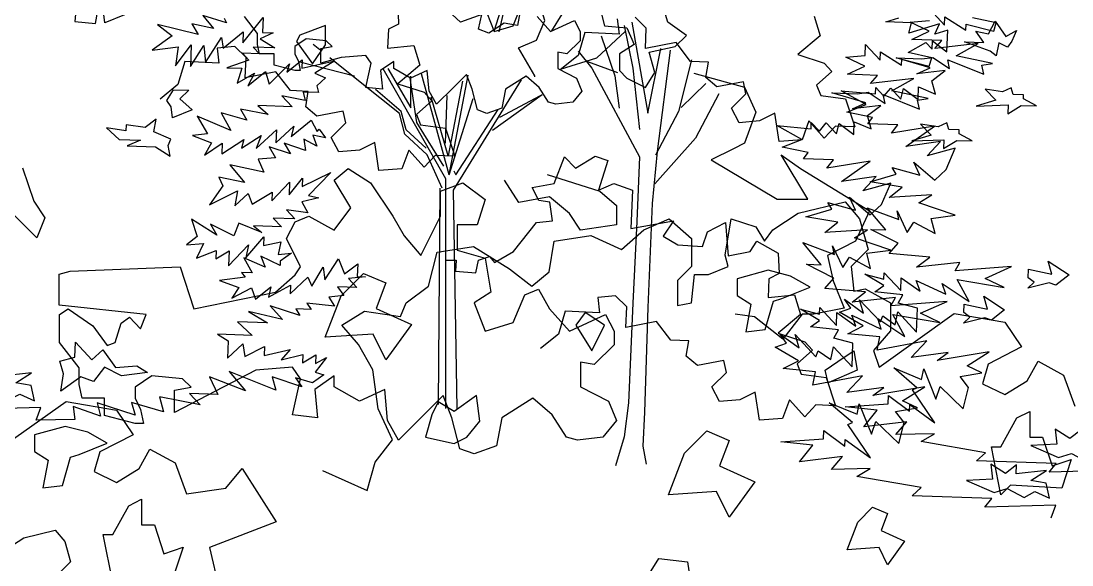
# Model space of a CAD drawing. Header units: inches. Extents: x -11 to 128, y 7 to 56.
# Drawn here: x 27.016 to 27.6, y 23.254 to 23.556 of the extents above; entities that cross this region are included whole.
import ezdxf

# ---------------------------------------------------------------- set-up
doc = ezdxf.new("R2010")
doc.units = ezdxf.units.IN
doc.header["$MEASUREMENT"] = 0
doc.layers.add('CAY', color=94, linetype='Continuous')
doc.layers.add('CAY-3', color=61, linetype='Continuous')
picture_1 = doc.add_image_def('image1.jpg', size_in_pixel=(1680, 1093))

# ---------------------------------------------------------------- blocks, each defined once
blk = doc.blocks.new('A$C76451831')
at = {"layer": 'CAY'}
for p, q in [((3764, 1772.8), (3822.4, 1787)), ((3822.4, 1787), (3840.1, 1765.7)), ((3732.8, 1752.2), (3764, 1772.8)), ((3573, 1752.2), (3604.2, 1765.7)), ((3604.2, 1765.7), (3631.9, 1741.6)), ((3673.8, 1720.9), (3680.9, 1765.7)), ((3680.9, 1765.7), (3711.5, 1755.7)), ((3840.1, 1765.7), (3850.7, 1728)), ((3462.1, 1738), (3507.5, 1745.1)), ((3507.5, 1745.1), (3545.3, 1728)), ((3545.3, 1728), (3573, 1752.2)), ((3711.5, 1755.7), (3722.2, 1738)), ((3722.2, 1738), (3732.8, 1752.2)), ((3317.1, 1724.4), (3361.9, 1731.5)), ((3361.9, 1731.5), (3406.7, 1703.8)), ((3455.6, 1700.3), (3462.1, 1738)), ((3631.9, 1741.6), (3631.9, 1706.7)), ((3306.5, 1682.6), (3317.1, 1724.4)), ((3677.3, 1706.7), (3673.8, 1720.9)), ((3850.7, 1728), (3829.5, 1706.7)), ((3631.9, 1706.7), (3614.8, 1689.6)), ((3653.2, 1696.7), (3677.3, 1706.7)), ((3829.5, 1706.7), (3833, 1676.1)), ((3406.7, 1703.8), (3434.4, 1682.6)), ((3434.4, 1682.6), (3455.6, 1700.3)), ((3631.9, 1661.9), (3635.5, 1696.7)), ((3635.5, 1696.7), (3653.2, 1696.7)), ((3278.8, 1661.9), (3306.5, 1682.6)), ((3614.8, 1689.6), (3614.8, 1658.4)), ((3833, 1676.1), (3847.2, 1679)), ((3847.2, 1679), (3878.4, 1661.9)), ((3271.7, 1644.8), (3278.8, 1661.9)), ((3614.8, 1658.4), (3631.9, 1661.9)), ((3878.4, 1661.9), (3878.4, 1627.1)), ((3199.2, 1634.2), (3226.9, 1651.3)), ((3226.9, 1651.3), (3271.7, 1644.8)), ((3864.3, 1582.3), (3957.4, 1648.4)), ((3957.4, 1648.4), (4019.9, 1637.7)), ((3219.8, 1610), (3199.2, 1634.2)), ((3878.4, 1627.1), (3857.2, 1602.9)), ((4019.9, 1637.7), (4040.5, 1607.1)), ((3237.5, 1578.7), (3219.8, 1610)), ((3857.2, 1602.9), (3864.3, 1582.3)), ((4040.5, 1607.1), (3999.3, 1585.8)), ((4047.6, 1565.2), (4061.2, 1589.4)), ((4061.2, 1589.4), (4092.4, 1572.3)), ((3244, 1530.4), (3237.5, 1578.7)), ((3999.3, 1585.8), (3992.2, 1561.6)), ((3992.2, 1561.6), (4019.9, 1548.1)), ((4019.9, 1548.1), (4047.6, 1565.2)), ((4092.4, 1572.3), (4106.6, 1533.9)), ((2764.5, 1473.6), (2857.6, 1539.7)), ((2857.6, 1539.7), (2920.1, 1529)), ((2920.1, 1529), (2940.8, 1498.4)), ((3261.7, 1492), (3244, 1530.4)), ((2940.8, 1498.4), (2899.5, 1477.1)), ((3240.4, 1464.3), (3261.7, 1492)), ((2899.5, 1477.1), (2892.4, 1452.9)), ((2947.9, 1456.5), (2961.4, 1480.7)), ((2961.4, 1480.7), (2992.7, 1463.6)), ((2992.7, 1463.6), (3006.8, 1425.2)), ((3230.4, 1429.5), (3240.4, 1464.3)), ((2892.4, 1452.9), (2920.1, 1439.4)), ((2920.1, 1439.4), (2947.9, 1456.5)), ((3055.2, 1432.3), (3075.8, 1456.5)), ((3075.8, 1456.5), (3117.7, 1390.4)), ((3175, 1454.3), (3230.4, 1429.5)), ((3006.8, 1425.2), (3055.2, 1432.3)), ((3117.7, 1390.4), (3035.1, 1358.6)), ((3035.1, 1358.6), (3052.2, 1286.6)), ((4778.7, 602.9), (4879.6, 765.8)), ((4707.6, 603.7), (4740.9, 709.9)), ((4713.4, 601.8), (4728.7, 665.9)), ((5192.3, 614.2), (5208.3, 619)), ((5224, 613.1), (5192.3, 614.2)), ((5220.8, 600), (5224, 613.1)), ((5258.8, 611.8), (5220.8, 600)), ((5252.9, 598.9), (5258.8, 611.8)), ((4834.4, 569.5), (4869.4, 602.2)), ((5268.9, 603.8), (5252.9, 598.9)), ((5268, 577.1), (5268.9, 603.8)), ((4491.5, 579.5), (4483.4, 586)), ((5166.8, 572.4), (5167.3, 586)), ((5167.3, 586), (5185.2, 566.8)), ((5219.9, 576), (5241.7, 588.4)), ((5241.7, 588.4), (5249.5, 580.4)), ((5249.5, 580.4), (5249.9, 590.8)), ((5249.9, 590.8), (5268, 577.1)), ((5185.2, 566.8), (5185.5, 577.2)), ((5185.5, 577.2), (5211.7, 560.4)), ((5249.2, 569.6), (5219.9, 576)), ((4534.5, 546.7), (4466.9, 564.4)), ((4541.2, 539.6), (4503.7, 569.7)), ((4789.6, 555.4), (4834.4, 569.5)), ((4823, 565.2), (4860, 551.4)), ((5142.7, 570.6), (5166.8, 572.4)), ((5166.3, 559.3), (5142.7, 570.6)), ((5211.7, 560.4), (5212, 568.1)), ((5212, 568.1), (5246.1, 559.2)), ((5246.1, 559.2), (5249.2, 569.6)), ((4647.3, 419.7), (4569.9, 556)), ((4575.8, 556.2), (4604.1, 507.8)), ((4604.1, 507.8), (4604.1, 546.7)), ((4651.6, 424.8), (4617.3, 549.9)), ((4651.6, 424.8), (4675, 548.1)), ((5144.7, 549.2), (5166.3, 559.3)), ((5181.8, 547.9), (5144.7, 549.2)), ((5173.3, 537.8), (5181.8, 547.9)), ((4589.9, 500.7), (4541.2, 539.6)), ((4602.9, 544.4), (4611.2, 489.7)), ((4668.2, 540.8), (4650.5, 448.4)), ((4656.8, 405.9), (4741.3, 542.4)), ((5227, 544), (5173.3, 537.8)), ((5199.7, 528.7), (5227, 544)), ((4592.3, 503.1), (4560.4, 530.2)), ((4650.5, 448.4), (4629.2, 520.8)), ((4646.9, 463.7), (4649.3, 523.1)), ((4705.1, 479.9), (4766.8, 524.3)), ((4714.5, 496), (4764.5, 523.1)), ((5125.3, 526.3), (5157, 525.2)), ((5167.5, 513.9), (5125.3, 526.3)), ((5157, 525.2), (5170.6, 527)), ((5170.6, 527), (5191.5, 513.1)), ((5189.1, 524.1), (5233.8, 506.2)), ((5191.5, 513.1), (5189.1, 524.1)), ((5244.7, 519.4), (5199.7, 528.7)), ((4651.6, 424.8), (4681.2, 519.2)), ((5150.9, 506.4), (5167.5, 513.9)), ((5185.9, 510.6), (5150.9, 506.4)), ((5169.6, 498), (5185.9, 510.6)), ((5231.5, 517.1), (5244.7, 519.4)), ((5233.8, 506.2), (5231.5, 517.1)), ((4596.6, 475.1), (4589.9, 500.7)), ((4598.2, 480.3), (4592.3, 503.1)), ((4659.9, 424.8), (4712.2, 505.4)), ((5174, 481.5), (5169.6, 498)), ((4611.2, 489.7), (4644.6, 435.4)), ((5057.3, 485.6), (5099.7, 481.8)), ((5088.4, 468.6), (5057.3, 485.6)), ((5099.7, 481.8), (5100, 489.5)), ((5100, 489.5), (5110.1, 478.8)), ((5110.1, 478.8), (5118.6, 488.9)), ((5118.6, 488.9), (5131.2, 475.3)), ((5131.2, 475.3), (5134.4, 488.3)), ((5134.4, 488.3), (5152.5, 474.6)), ((5152.5, 474.6), (5153.1, 490.4)), ((5153.1, 490.4), (5174, 481.5)), ((4624.5, 449.6), (4596.6, 475.1)), ((4623.3, 457.8), (4598.2, 480.3)), ((5064.1, 459.1), (5088.4, 468.6)), ((5096, 452.5), (5064.1, 459.1)), ((4643, 408.3), (4624.5, 449.6)), ((5062.5, 449.6), (5086.7, 432.5)), ((5090.3, 444.6), (5096, 452.5)), ((5127.4, 443.3), (5090.3, 444.6)), ((5119.3, 433.1), (5127.4, 443.3)), ((4657.5, 429.5), (4659.9, 424.8)), ((5172.7, 441.7), (5119.3, 433.1)), ((5137.3, 416.6), (5172.7, 441.7)), ((4647.3, 135.4), (4647.3, 419.7)), ((5180.2, 422.8), (5137.3, 416.6)), ((5163.7, 404.8), (5180.2, 422.8)), ((4638.3, 140.1), (4640.6, 408.3)), ((4661.5, 135.4), (4656.8, 405.9)), ((5198.4, 414.5), (5163.7, 404.8)), ((5187.1, 388.1), (5198.4, 414.5)), ((5120.6, 390.5), (5154.7, 381.1)), ((5125.3, 382.1), (5120.6, 390.5)), ((5154.7, 381.1), (5147.1, 397.2)), ((5147.1, 397.2), (5173, 375)), ((5093.2, 372.8), (5125.3, 382.1)), ((5171.9, 380.3), (5154.8, 342.6)), ((5173, 375), (5187.1, 388.1)), ((5132.9, 366), (5093.2, 372.8)), ((5116.6, 353.4), (5132.9, 366)), ((5169.7, 356.6), (5116.6, 353.4)), ((5153.5, 346.7), (5169.7, 356.6)), ((5112.4, 313.2), (5089.4, 340.8)), ((5089.4, 340.8), (5128.7, 326.2)), ((5154.8, 342.6), (5120.1, 324.9)), ((5198.3, 331.5), (5153.5, 346.7)), ((5126.4, 336.8), (5139.1, 310)), ((5128.7, 326.2), (5126.4, 336.8)), ((5168.7, 327.6), (5198.3, 331.5)), ((5173.5, 308.8), (5168.7, 327.6)), ((5093.9, 313.9), (5112.4, 313.2)), ((5127.7, 296.8), (5093.9, 313.9)), ((5120.1, 324.9), (5127.1, 293.6)), ((5139.1, 310), (5147.2, 322.9)), ((5147.2, 322.9), (5173.5, 308.8)), ((5116.8, 284), (5127.7, 296.8)), ((5127.1, 293.6), (5140.7, 259.4)), ((5167, 279.6), (5116.8, 284)), ((5150.7, 267), (5167, 279.6)), ((5204.4, 272.8), (5150.7, 267)), ((5198.6, 262.6), (5204.4, 272.8)), ((5268.1, 267.9), (5198.6, 262.6)), ((5235.4, 253.2), (5268.1, 267.9)), ((5029.8, 248.8), (5005.7, 252.3)), ((5064.6, 221), (5029.8, 248.8)), ((5088.8, 252.3), (5064.6, 221)), ((5110, 244.4), (5086.5, 258.4)), ((5086.5, 258.4), (5110.3, 252.1)), ((5103, 252.3), (5088.8, 252.3)), ((5140.7, 259.4), (5103, 252.3)), ((5110.3, 252.1), (5110.6, 260.2)), ((5110.6, 260.2), (5131.1, 238.2)), ((5131.1, 238.2), (5131.7, 254.1)), ((5131.7, 254.1), (5155.1, 237.4)), ((5155.1, 237.4), (5150.1, 250.7)), ((5150.1, 250.7), (5186.7, 233.6)), ((5200.9, 251.6), (5259, 241.9)), ((5215.8, 224.4), (5200.9, 251.6)), ((5259, 241.9), (5235.4, 253.2)), ((5098.9, 236.6), (5110, 244.4)), ((5133.6, 232.7), (5098.9, 236.6)), ((5186.7, 233.6), (5182.2, 246.9)), ((5182.2, 246.9), (5215.8, 224.4)), ((5069.2, 216.4), (5061.4, 227.5)), ((5061.4, 227.5), (5084.8, 210.4)), ((5080, 226.9), (5105.7, 199.2)), ((5084.8, 210.4), (5080, 226.9)), ((5127.8, 222.5), (5133.6, 232.7)), ((5151.6, 216.2), (5127.8, 222.5)), ((5055.4, 211.4), (5069.2, 216.4)), ((5084.3, 194.5), (5055.4, 211.4)), ((5124.2, 195.8), (5127.5, 211.6)), ((5127.5, 211.6), (5150.6, 186.8)), ((5150.6, 186.8), (5151.6, 216.2)), ((5105.7, 199.2), (5108.7, 206.8)), ((5108.7, 206.8), (5124.2, 195.8)), ((5065.3, 184.8), (5084.3, 194.5)), ((5105.1, 180.6), (5065.3, 184.8)), ((5101.8, 164.4), (5105.1, 180.6)), ((5163.4, 175.9), (5101.8, 164.4)), ((5144.1, 155.3), (5163.4, 175.9)), ((5189.6, 161.4), (5144.1, 155.3)), ((5240.4, 162.3), (5176.1, 151.4)), ((5176.1, 151.4), (5189.6, 161.4)), ((5213, 144.7), (5240.4, 162.3)), ((5231.3, 136.3), (5213, 144.7)), ((5150.9, 117.8), (5122.3, 142.4)), ((5122.3, 142.4), (5156.7, 128.1)), ((5156.7, 128.1), (5159.4, 141.1)), ((5159.4, 141.1), (5174.4, 103.4)), ((5204.4, 131.8), (5231.3, 136.3)), ((5214.8, 117.9), (5204.4, 131.8)), ((5145.4, 115.3), (5150.9, 117.8)), ((5174.4, 103.4), (5180, 119.1)), ((5180, 119.1), (5208.5, 91.8)), ((5208.5, 91.8), (5214.8, 117.9)), ((5115.3, 97.8), (5115.7, 108.2)), ((5115.7, 108.2), (5141.7, 88.7)), ((5173.4, 74.4), (5145.4, 115.3)), ((5062.2, 94.2), (5115.3, 97.8)), ((5101.9, 90.1), (5062.2, 94.2)), ((5141.7, 88.7), (5142, 96.8)), ((5142, 96.8), (5173.4, 74.4)), ((5085.3, 69.4), (5101.9, 90.1)), ((5138.6, 75.7), (5085.3, 69.4)), ((5124.9, 59.8), (5138.6, 75.7)), ((5172.9, 60.9), (5124.9, 59.8)), ((5156.3, 51), (5172.9, 60.9)), ((5236, 37.4), (5156.3, 51)), ((5224.8, 27.3), (5236, 37.4)), ((5323.5, 23.9), (5224.8, 27.3)), ((5314.9, 13.3), (5323.5, 23.9)), ((5402.9, 15.7), (5314.9, 13.3)), ((5396.9, 0), (5402.9, 15.7))]:
    blk.add_line(p, q, dxfattribs=at)
for points in [[(3524.3, 1634.1), (3500.5, 1649.9), (3488.6, 1634.1), (3508.4, 1602.4)], [(3821.2, 1594.5), (3833.1, 1602.4), (3837, 1578.6), (3801.4, 1562.8), (3797.4, 1578.6)], [(3369.9, 1515.3), (3365.9, 1547), (3338.2, 1527.2), (3318.4, 1539), (3310.5, 1523.2), (3302.6, 1495.5), (3338.2, 1487.6), (3354, 1495.5)], [(4035, 1519.2), (4050.8, 1527.2), (4050.8, 1495.5), (4066.6, 1495.5), (4078.5, 1459.8), (4102.3, 1467.8), (4090.4, 1432.1), (4027.1, 1436.1), (4015.2, 1424.2), (4003.3, 1483.6), (4015.2, 1483.6)], [(3623.3, 1475.7), (3651, 1503.4), (3678.7, 1491.5), (3666.8, 1459.8), (3710.3, 1440), (3678.7, 1396.5), (3662.8, 1428.1), (3603.5, 1424.2)], [(2935.2, 1410.5), (2951, 1418.5), (2951, 1386.8), (2966.9, 1386.8), (2978.8, 1351.1), (3002.5, 1359.1), (2990.6, 1323.4), (2927.3, 1327.4), (2915.4, 1315.5), (2903.5, 1374.9), (2915.4, 1374.9)], [(3837.8, 1390.3), (3856.3, 1408.8), (3874.8, 1400.9), (3866.9, 1379.8), (3895.9, 1366.6), (3874.8, 1337.5), (3864.2, 1358.6), (3824.6, 1356)], [(3571.8, 1313.3), (3591.6, 1345), (3627.2, 1341), (3631.2, 1313.3), (3639.1, 1293.5), (3651, 1293.5), (3631.2, 1253.9), (3591.6, 1265.8), (3540.1, 1261.8)], [(4892.2, 660), (4885.5, 671.4), (4869.4, 671.4), (4869.4, 643.8), (4852.9, 632), (4836.8, 636.8), (4843.9, 609.2), (4871.4, 606.9), (4880.8, 586), (4862.3, 574.6), (4862.3, 553.8), (4871.4, 544.4), (4894.6, 533), (4906.4, 551.4), (4899.3, 576.6), (4931.5, 583.7), (4945.3, 597.4), (4922.5, 613.6), (4915.4, 636.8), (4889.8, 630.1)], [(4223.4, 626.6), (4218.2, 634.5), (4226.4, 647.8), (4245.4, 647.1), (4234.2, 636.7), (4249.6, 623), (4225.2, 612.9)], [(5321.5, 577.9), (5289.7, 589.5), (5313.7, 588.6), (5303.8, 602.6), (5319.5, 599.3), (5327.8, 614.9), (5340.7, 595.8), (5354.1, 603.5), (5348.2, 590.1), (5343, 582.6), (5332.3, 588), (5329, 572.2)], [(1313.2, 601.7), (1310.8, 609.9), (1300.2, 604.8), (1278.6, 608.3), (1291.7, 594.7), (1267.4, 587.4), (1307.3, 588.7), (1306.9, 577.9), (1323.2, 588.2), (1342.2, 587.5), (1326.2, 596.2), (1326.3, 601.2)], [(4307.3, 508.9), (4302.2, 516.8), (4310.3, 530.1), (4329.4, 529.4), (4318.1, 518.9), (4333.5, 505.2), (4309.1, 495.2)], [(4303.8, 461), (4306.8, 469), (4285.8, 477.9), (4289, 493.7), (4275.1, 483.3), (4251.6, 486.8), (4251.4, 479.1), (4227.5, 482.7), (4242.8, 468.5), (4269.5, 467.6), (4253, 460.5), (4287.8, 459.2), (4306, 447.7)], [(5270.1, 480.9), (5267.7, 489.1), (5257.1, 484.1), (5235.4, 487.5), (5248.5, 473.9), (5224.3, 466.6), (5264.2, 467.9), (5263.8, 457.1), (5280, 467.4), (5299.1, 466.7), (5283, 475.4), (5283.2, 480.4)], [(1332, 374.8), (1332.4, 385.2), (1361.2, 379.2), (1356.8, 395.2), (1382.5, 378.5), (1366.1, 365.4), (1358.1, 368.4), (1331.6, 361.7), (1339.5, 369.1)], [(1037.6, 376.9), (1009.9, 384), (971.5, 373.4), (971.5, 352.7), (988.6, 342.1), (982.2, 307.9), (1006.3, 310.8), (1016.4, 345.6), (1027, 349.2), (1061.8, 363.3)], [(5288.9, 254), (5289.3, 264.4), (5318.1, 258.4), (5313.6, 274.5), (5339.3, 257.7), (5323, 244.7), (5315, 247.7), (5288.4, 240.9), (5296.4, 248.3)], [(4174.2, 178.1), (4169.4, 194.1), (4188.1, 198.9), (4188.8, 217.4), (4209.3, 195.4), (4222.9, 208.1), (4238.4, 186.2), (4264.8, 188), (4278.1, 179.9), (4245.8, 175.6), (4224.8, 186.7), (4211.1, 168.6), (4195.4, 174.6), (4170.8, 156.9)], [(1438.2, 144.9), (1433.9, 163.6), (1414.9, 167), (1434.4, 179.5), (1396.7, 175.3), (1397, 186.2), (1383.5, 175.8), (1365.4, 187.3), (1367.4, 168.6), (1335.2, 167), (1369.6, 152.2), (1385.6, 157.1), (1406.5, 146), (1419.9, 153.2)], [(4138.2, 144.9), (4133.9, 163.6), (4114.9, 167), (4134.4, 179.5), (4096.7, 175.3), (4097, 186.2), (4083.5, 175.8), (4065.4, 187.3), (4067.4, 168.6), (4035.2, 167), (4069.6, 152.2), (4085.6, 157.1), (4106.5, 146), (4119.9, 153.2)], [(5395.1, 24.1), (5390.7, 42.8), (5371.8, 46.2), (5391.3, 58.7), (5353.5, 54.6), (5353.9, 65.4), (5340.4, 55), (5322.2, 66.5), (5324.3, 47.9), (5292.1, 46.3), (5326.4, 31.5), (5342.5, 36.4), (5363.4, 25.2), (5376.8, 32.4)]]:
    blk.add_lwpolyline(points, close=True, dxfattribs=at)
for points in [[(1446.1, 136.4), (1358.1, 134.1), (1366.6, 144.6), (1267.9, 148.1), (1279.1, 158.1), (1199.4, 171.8), (1216.1, 181.6), (1168, 180.6), (1181.7, 196.4), (1128.5, 190.1), (1145, 210.9), (1105.3, 215), (1158.5, 218.6), (1158.8, 229), (1184.9, 209.5), (1185.2, 217.6), (1216.5, 195.2), (1188.5, 236.1), (1194, 238.6), (1165.5, 263.2), (1199.8, 248.8), (1202.6, 261.9), (1217.6, 224.2), (1223.1, 239.9), (1251.6, 212.6), (1257.9, 238.7), (1247.6, 252.6), (1274.4, 257.1), (1256.2, 265.5), (1283.5, 283.1), (1219.2, 272.2), (1232.7, 282.1), (1187.2, 276), (1206.5, 296.7), (1144.9, 285.2), (1148.2, 301.4), (1108.5, 305.5), (1127.4, 315.3), (1098.5, 332.2), (1112.3, 337.1), (1104.5, 348.3), (1127.9, 331.1), (1123.1, 347.6), (1148.9, 320), (1151.8, 327.6), (1167.3, 316.6), (1170.6, 332.4), (1193.7, 307.5), (1194.8, 337), (1171, 343.2), (1176.8, 353.5), (1142, 357.4), (1153.2, 365.2), (1129.6, 379.1), (1153.4, 372.9), (1153.7, 381), (1174.2, 359), (1174.8, 374.8), (1198.2, 358.2), (1193.2, 371.5), (1229.8, 354.3), (1225.3, 367.6), (1258.9, 345.2), (1244, 372.4), (1302.2, 362.7), (1278.5, 373.9), (1311.2, 388.7), (1241.7, 383.4), (1247.5, 393.6), (1193.8, 387.8), (1210.1, 400.4), (1160, 404.8), (1170.8, 417.6), (1137, 434.6), (1155.6, 434), (1132.5, 461.5), (1171.9, 447), (1169.5, 457.5), (1182.2, 430.8), (1190.3, 443.7), (1216.6, 429.6), (1211.8, 448.3), (1241.4, 452.3), (1196.6, 467.5), (1212.8, 477.3), (1159.7, 474.2), (1176, 486.8), (1136.3, 493.6), (1168.4, 502.9), (1163.7, 511.2), (1197.8, 501.9), (1190.2, 518), (1216.2, 495.8), (1230.2, 508.9), (1241.6, 535.3), (1206.8, 525.6), (1223.3, 543.6), (1180.5, 537.4), (1215.8, 562.4), (1162.5, 553.9), (1170.5, 564), (1133.4, 565.3), (1139.1, 573.3), (1107.2, 579.8), (1131.5, 589.4), (1100.4, 606.4), (1142.9, 602.6), (1143.1, 610.3), (1153.2, 599.5), (1161.7, 609.7), (1174.4, 596.1), (1177.5, 609.1), (1195.6, 595.3), (1196.2, 611.2), (1217.2, 602.3), (1212.8, 618.8), (1229.1, 631.3), (1194, 627.1), (1210.6, 634.7), (1168.4, 647.1), (1200.1, 646), (1213.8, 647.7), (1234.6, 633.9), (1232.3, 644.8), (1276.9, 627), (1274.6, 637.9), (1287.8, 640.2), (1242.8, 649.4), (1270.1, 664.8), (1216.4, 658.5), (1224.9, 668.7), (1187.8, 670), (1209.5, 680.1), (1185.8, 691.3), (1209.9, 693.2)], [(1210.4, 706.8), (1228.3, 687.6), (1228.7, 698), (1254.8, 681.2), (1255.1, 688.9), (1289.2, 680), (1292.3, 690.3), (1263.1, 696.8)], [(4373.2, 618.6), (4375.7, 613), (4346.5, 622.2), (4359.6, 605.9), (4333, 611.8), (4340.7, 598.4), (4290.4, 611), (4308.5, 596.8), (4283.9, 579.1), (4316.2, 583.4), (4312.6, 559.5), (4332.1, 585.5), (4331.2, 558.8), (4348, 585), (4349.9, 563.6), (4369.6, 594.7), (4371.9, 581.4), (4396.6, 601.9), (4396.1, 588.3), (4421.2, 619.6), (4420.6, 601), (4433.7, 600.6), (4417.6, 593), (4435.8, 581.9), (4409.1, 582.8), (4416.9, 574.4), (4395.7, 575.2), (4403.5, 566.7), (4376.5, 557.2), (4395, 556.6), (4388.9, 538.2), (4410.7, 550.6), (4402.4, 535), (4424.3, 552.8), (4428.8, 536.8), (4453.7, 562.3), (4450.6, 551.9), (4469.7, 567.1), (4469.3, 556.7), (4510, 565.7), (4485.4, 550.7), (4498.4, 544.8), (4487.6, 534.8), (4490, 526.5), (4471, 527.2), (4473.4, 516.7), (4444.6, 522.7), (4457.2, 509.1), (4414.7, 510.6), (4427.4, 499.2), (4393.2, 505.9), (4400.9, 492.5), (4369.1, 501.3), (4381.4, 479.5), (4339.5, 497.3), (4352.3, 475.6), (4333.6, 473.5), (4357.4, 464.5), (4348.7, 449), (4370.5, 464.1), (4370, 450.9), (4397.4, 468.6), (4394.3, 457.8), (4418.8, 473.3), (4412.8, 457.1), (4437.7, 480.3), (4437.1, 464.5), (4459.1, 485), (4455.9, 472), (4480.7, 492.4), (4488.3, 478.5), (4490.7, 481.2), (4498.5, 470.5), (4482.7, 473.7), (4487.7, 460), (4471.7, 468.7), (4473.9, 455), (4447.5, 464.1), (4455.2, 450.7), (4428.8, 459.3), (4436.5, 445.9), (4415.1, 443.9), (4422.2, 427.8), (4380, 437), (4398.2, 415), (4366.3, 421.6), (4371.3, 411), (4354.7, 387.5), (4389.7, 404.9), (4386.3, 386.4), (4402.7, 401.7), (4407.7, 388.4), (4432.3, 403.4), (4431.9, 392.6), (4454, 415.8), (4453.4, 400), (4470, 420.7), (4469.7, 410.3), (4505.2, 427.6), (4477.4, 399.1), (4490.4, 396), (4469, 391.3), (4476.7, 377.8), (4450.1, 381.5), (4460.6, 370.2), (4433.8, 371.2), (4443.9, 360.4), (4409.5, 361.6), (4419.6, 353.1), (4391, 365), (4385, 349.3), (4356.1, 363.5), (4363.8, 350.1), (4332.7, 369.7), (4339.7, 348.2), (4326.2, 337.8), (4347.6, 339.7), (4338.8, 321.5), (4363.1, 331), (4362.7, 320.6), (4379, 330.5), (4378.3, 311.9), (4403.2, 337.8), (4400, 322), (4422.2, 348), (4421.8, 337.1), (4443.2, 341.8), (4440, 326.1), (4456.3, 327.8), (4442.4, 317.8), (4442.2, 312.4), (4418.6, 324.1), (4423.6, 310.3), (4397.2, 322.1), (4407.5, 303.2), (4394.3, 303.7), (4399.1, 298), (4367.2, 293.7), (4391, 285.2), (4382.3, 271.9), (4406.8, 284.6), (4411.8, 270.9), (4430.9, 286.1), (4427.7, 273), (4455, 287.9), (4454.6, 277.5), (4476.6, 298.1), (4481.7, 287), (4495.6, 310.5), (4497.8, 294.6), (4514.6, 320.8), (4522.1, 301.9), (4538.4, 314.5), (4537.8, 298.6), (4548.2, 298.3), (4526.8, 296.3), (4537.3, 285.1), (4513.3, 285.9), (4521.1, 275.2), (4502.5, 273.1), (4509.8, 262), (4475.5, 265.9), (4480.6, 258), (4461.6, 258.7), (4466.8, 250.4), (4430.1, 262.5), (4445.3, 245.7), (4403.1, 255.3), (4426.6, 241.3), (4389.5, 242.6), (4407.5, 225.7), (4364.9, 227.2), (4377.8, 219), (4377, 197.7), (4396.2, 215.6), (4398.4, 199.7), (4422.9, 212), (4422.5, 201.1), (4454.9, 208.2), (4443.6, 195.4), (4470.5, 202.2), (4470.2, 191.8), (4486.4, 201.6), (4486, 191.2), (4499.9, 198.4), (4485.6, 180.3), (4496.4, 177.2), (4482.5, 167.3), (4461.4, 173.5), (4469.1, 162.3), (4432.4, 174.5), (4436.8, 158), (4379.2, 181.3), (4399.6, 157), (4354.9, 174.5), (4365, 152.8), (4330.2, 154), (4343.3, 140), (4292.9, 149.9), (4297.7, 131.1), (4258.2, 142.9), (4262.6, 126.9), (4215.6, 142.2), (4220, 125.7), (4186, 137.8), (4188.1, 121.8), (4140.1, 120.8), (4146.1, 136.4), (4058.1, 134.1)], [(1066.8, 698.6), (1074.2, 674.4), (1046.8, 651.2), (1079.5, 640.6), (1089, 630.1), (1070, 613.2), (1075.2, 600.5), (1105.8, 596.3), (1117.4, 561.5), (1093.2, 562.6), (1079.5, 547.8), (1060.5, 568.9), (1052, 545.7), (1023.6, 543.6), (1018.3, 578.4), (999.3, 568.9), (974, 566.8), (964.5, 584.7), (982.4, 602.7), (979.3, 617.4), (946.6, 611.1), (932.9, 622.7), (936, 641.7), (913.9, 642.7), (895.9, 665.9), (858, 658.6), (859, 683.9), (845.3, 697.6)], [(823.2, 695.5), (825.3, 676.5), (783.1, 678.6), (774.7, 650.1), (752.5, 632.2)], [(720.9, 623.7), (720.9, 624.8), (700.8, 659.6), (723, 669.1), (733.5, 693.4), (727.2, 713.4), (704, 711.3), (699.8, 687), (682.9, 690.2), (663.9, 677.5), (651.3, 682.8), (655.5, 700.7), (629.1, 691.2), (618.6, 700.7), (634.4, 741.9)], [(4698.4, 625.4), (4707.5, 602.2), (4730.7, 609.2), (4740.1, 632)], [(4760.5, 620.6), (4777, 602.2), (4806.9, 615.9), (4814, 602.2), (4814, 590.8), (4797.5, 574.6), (4786.1, 576.6), (4786.1, 556.2), (4809.3, 544.4), (4816, 528.2), (4804.6, 514.5), (4783.7, 512.1), (4774.7, 514.5), (4762.9, 533), (4746.8, 546.7), (4721.2, 530.6), (4716.9, 507.4), (4698.4, 500.7), (4686.6, 505), (4679.9, 530.6), (4672.9, 549.1), (4656.8, 533), (4635.9, 512.1), (4626.9, 528.2), (4624.5, 553.8), (4603.7, 544.4), (4582.9, 556.2), (4582.9, 565.2), (4566.7, 553.8), (4569.1, 530.6), (4548.3, 533), (4554.9, 562.8), (4548.3, 572.3), (4518, 569.9), (4492.8, 562.8), (4492.8, 581.3), (4506.6, 583.7), (4499.5, 590.8), (4474.4, 593.1), (4460.6, 583.7), (4460.6, 574.6), (4464.9, 565.2), (4467.3, 553.8), (4460.6, 553.8), (4435.1, 560.5), (4435.1, 574.6), (4416.6, 574.6), (4414.2, 586), (4414.2, 599.8), (4398.1, 620.6)], [(841.1, 691.2), (861.1, 578.4), (877, 658.6)], [(831.6, 687), (842.2, 634.3), (850.6, 558.4)], [(803.1, 674.4), (820, 624.8), (825.3, 584.7)], [(774.7, 655.4), (791.5, 634.3), (850.6, 524.6), (847.4, 444.5), (842.2, 343.2), (836.9, 219.8), (831.6, 177.6), (821.1, 141.8)], [(888.6, 656.4), (872.7, 530.9), (866.4, 466.6), (861.1, 337.9), (856.9, 208.2), (854.8, 166), (859, 143.9)], [(914.9, 644.8), (899.1, 580.5), (870.6, 526.7)], [(932.9, 615.3), (902.3, 585.8)], [(948.7, 602.7), (920.2, 547.8), (869.6, 490.9)]]:
    blk.add_lwpolyline(points, dxfattribs=at)
at = {"layer": 'CAY-3'}
for p, q in [((4954.6, 550.5), (5017.1, 533.4)), ((5017.1, 533.4), (5031.3, 502.1)), ((86.7, 510.8), (100.8, 469.5)), ((472.7, 495.7), (489.8, 509.9)), ((489.8, 509.9), (517.5, 492.2)), ((493.3, 461.5), (472.7, 495.7)), ((701.4, 468), (683.7, 495.7)), ((736.2, 502.8), (801.7, 482.1)), ((5031.3, 502.1), (5017.1, 463.8)), ((517.5, 492.2), (545.2, 450.9)), ((604.1, 482.1), (631.9, 492.2)), ((604.1, 450.9), (604.1, 482.1)), ((631.9, 492.2), (659.6, 471.5)), ((801.7, 482.1), (822.3, 464.4)), ((100.8, 469.5), (114.4, 448.9)), ((659.6, 471.5), (649.5, 440.3)), ((739.2, 475.1), (701.4, 468)), ((763.9, 454.4), (739.2, 475.1)), ((472.7, 433.8), (493.3, 461.5)), ((822.3, 464.4), (822.3, 440.3)), ((5003.6, 456.7), (4975.9, 443.1)), ((5017.1, 463.8), (5003.6, 456.7)), ((86.7, 441.8), (76.8, 451.7)), ((114.4, 448.9), (104.4, 424.1)), ((413.7, 423.2), (424.3, 443.8)), ((424.3, 443.8), (441.4, 450.9)), ((441.4, 450.9), (472.7, 433.8)), ((545.2, 450.9), (559.3, 426.7)), ((580, 402.5), (604.1, 450.9)), ((777.5, 433.8), (763.9, 454.4)), ((4975.9, 443.1), (5057.6, 394.5)), ((5095.9, 394.5), (5062.5, 449.6)), ((104.4, 424.1), (86.7, 441.8)), ((624.8, 440.3), (624.8, 409)), ((649.5, 440.3), (624.8, 440.3)), ((822.3, 440.3), (777.5, 433.8)), ((5086.7, 432.5), (5171.9, 380.3)), ((430.8, 388.4), (413.7, 423.2)), ((559.3, 426.7), (580, 402.5)), ((624.8, 409), (659.6, 399)), ((659.6, 399), (666.6, 357.1)), ((5057.6, 394.5), (5095.9, 394.5)), ((132.1, 379.3), (145.6, 382.8)), ((132.1, 340.9), (132.1, 379.3)), ((145.6, 382.8), (281.8, 388.3)), ((281.8, 388.3), (298.9, 336.4)), ((400.1, 357.1), (424.3, 378.3)), ((424.3, 378.3), (430.8, 388.4)), ((298.9, 336.4), (400.1, 357.1)), ((666.6, 357.1), (646, 343.5)), ((694.4, 319.3), (708.5, 353.5)), ((708.5, 353.5), (725.6, 360.6)), ((725.6, 360.6), (739.2, 336.4)), ((240, 329.4), (132.1, 340.9)), ((646, 343.5), (659.6, 308.7)), ((132.7, 329.4), (143.3, 336.4)), ((132.7, 294.5), (132.7, 329.4)), ((143.3, 336.4), (173.9, 315.2)), ((208.7, 318.7), (219.3, 325.8)), ((219.3, 325.8), (232.9, 311.7)), ((232.9, 311.7), (240, 329.4)), ((739.2, 336.4), (763.9, 308.7)), ((763.9, 308.7), (808.7, 329.4)), ((808.7, 329.4), (819.4, 308.7)), ((173.9, 315.2), (191.6, 291)), ((201.6, 294.5), (208.7, 318.7)), ((659.6, 308.7), (694.4, 319.3)), ((819.4, 308.7), (819.4, 291.6)), ((156.8, 263.3), (132.7, 294.5)), ((191.6, 291), (201.6, 294.5)), ((819.4, 291.6), (794.6, 267.4)), ((156.8, 242.6), (156.8, 263.3)), ((375.4, 260.4), (274.7, 207.8)), ((420.8, 263.9), (375.4, 260.4)), ((430.8, 249.7), (420.8, 263.9)), ((794.6, 267.4), (777.5, 270.4)), ((777.5, 270.4), (777.5, 239.7)), ((247, 253.3), (226.4, 239.1)), ((284.8, 249.7), (247, 253.3)), ((295.4, 239.1), (284.8, 249.7)), ((420.8, 204.9), (430.8, 249.7)), ((472.7, 253.3), (448.5, 236.2)), ((472.7, 239.7), (472.7, 253.3)), ((160.4, 225.5), (156.8, 242.6)), ((226.4, 239.1), (226.4, 225.5)), ((274.7, 235.6), (295.4, 239.1)), ((274.7, 207.8), (274.7, 235.6)), ((448.5, 236.2), (452, 201.4)), ((503.9, 222), (472.7, 239.7)), ((535.2, 236.2), (503.9, 222)), ((538.7, 197.8), (535.2, 236.2)), ((777.5, 239.7), (812.3, 222)), ((188.1, 225.5), (160.4, 225.5)), ((188.1, 204.3), (188.1, 225.5)), ((226.4, 225.5), (232.9, 211.4)), ((607.7, 229.1), (583.5, 204.9)), ((618.3, 201.4), (607.7, 229.1)), ((718.5, 225.5), (680.2, 201.4)), ((742.7, 204.9), (718.5, 225.5)), ((812.3, 222), (822.3, 197.8)), ((232.9, 211.4), (236.4, 194.3)), ((226.4, 194.3), (188.1, 204.3)), ((452, 201.4), (420.8, 204.9)), ((552.3, 173.6), (538.7, 197.8)), ((583.5, 204.9), (552.3, 173.6)), ((628.3, 163), (618.3, 201.4)), ((680.2, 201.4), (673.7, 166.6)), ((760.4, 177.2), (742.7, 204.9)), ((822.3, 197.8), (805.2, 177.2)), ((236.4, 194.3), (226.4, 194.3)), ((774, 173.6), (760.4, 177.2)), ((805.2, 177.2), (774, 173.6)), ((646, 156.5), (628.3, 163)), ((673.7, 166.6), (646, 156.5))]:
    blk.add_line(p, q, dxfattribs=at)
for points in [[(6510.5, 1202.1), (6531.4, 1215.9), (6570.3, 1225.3), (6582.1, 1211.2), (6589.1, 1186), (6575, 1171.9)], [(152.6, 705.6), (151.5, 691.9), (176.9, 689.8), (180, 705.6)], [(551.3, 714.1), (552.3, 688.8), (539.7, 682.4), (538.6, 659.2), (571.3, 662.4), (578.7, 638.1), (551.3, 614.9), (584, 604.4), (593.5, 593.8), (574.5, 577), (579.7, 564.3), (610.3, 560.1), (621.9, 525.3), (597.7, 526.3), (584, 511.6), (565, 532.7), (556.5, 509.5), (528.1, 507.4), (522.8, 542.2), (503.8, 532.7), (478.5, 530.6), (469, 548.5), (486.9, 566.4), (483.8, 581.2), (451.1, 574.9), (437.4, 586.5), (440.5, 605.4), (418.4, 606.5), (400.5, 629.7), (362.5, 622.3), (363.5, 647.6), (349.8, 661.3), (327.7, 659.2), (329.8, 640.3), (287.6, 642.4), (279.2, 613.9), (257, 596)], [(4646.7, 319.2), (4660.4, 319.2), (4659.4, 305.5), (4684.7, 303.3), (4687.9, 319.2), (4701.6, 323.4), (4707.9, 316), (4731.1, 329.7), (4759.6, 365.6), (4779.6, 367.7), (4776.4, 390.9), (4762.7, 393), (4754.3, 408.8), (4781.7, 414.1), (4794.4, 446.8), (4808.1, 433.1), (4832.3, 447.8), (4848.2, 442.6), (4836.6, 405.7), (4855.5, 414.1), (4878.8, 405.7), (4876.6, 358.2), (4929.4, 367.7), (4916.7, 348.7), (4934.6, 338.2), (4965.2, 336), (4971.6, 354), (4993.7, 365.6), (4996.9, 324.4), (5024.3, 329.7), (5032.7, 342.4), (5059.1, 327.6), (5060.2, 302.3), (5047.5, 296), (5046.4, 272.8), (5079.1, 275.9), (5086.5, 251.7), (5059.1, 228.5), (5091.8, 217.9), (5101.3, 207.4), (5082.3, 190.5), (5087.6, 177.8), (5118.2, 173.6), (5129.8, 138.8), (5105.5, 139.9), (5091.8, 125.1), (5072.8, 146.2), (5064.4, 123), (5035.9, 120.9), (5030.6, 155.7), (5011.6, 146.2), (4986.3, 144.1), (4976.8, 162), (4994.8, 179.9), (4991.6, 194.7), (4958.9, 188.4), (4945.2, 200), (4948.4, 219), (4926.2, 220), (4908.3, 243.2), (4870.3, 235.8), (4871.4, 261.2), (4857.7, 274.9), (4835.5, 272.8), (4837.6, 253.8), (4795.4, 255.9), (4787, 227.4), (4764.8, 209.5)]]:
    blk.add_lwpolyline(points, dxfattribs=at)
for points in [[(430.1, 675.3), (426.1, 667.3), (445.9, 639.6), (461.7, 663.4), (461.7, 687.1)], [(481.1, 352.5), (508.8, 380.2), (536.5, 368.3), (524.6, 336.6), (568.2, 316.8), (536.5, 273.3), (520.7, 305), (461.3, 301)], [(167.4, 183.7), (139.7, 190.7), (101.4, 180.1), (101.4, 159.5), (118.5, 148.9), (112, 114.6), (136.2, 117.6), (146.2, 152.4), (156.8, 155.9), (191.6, 170.1)]]:
    blk.add_lwpolyline(points, close=True, dxfattribs=at)

msp = doc.modelspace()

# ---------------------------------------------------------------- block references
at = {"layer": 'CAY', "xscale": 0.0004489089019145984, "yscale": 0.0004489089019145984, "zscale": 0.0004489089019145984}
for p in [(25.16589, 23.27991), (26.97796, 23.24511), (24.08562, 22.72302), (25.7583, 22.65341)]:
    msp.add_blockref('A$C76451831', p, dxfattribs=at)

# ---------------------------------------------------------------- pictures from other files: only their frames are drawn
image = msp.add_image(picture_1, insert=(12.49661, 7.37723), size_in_units=(74.4025, 48.40591))
image.dxf.flags = 6

doc.saveas('drawing.dxf')
